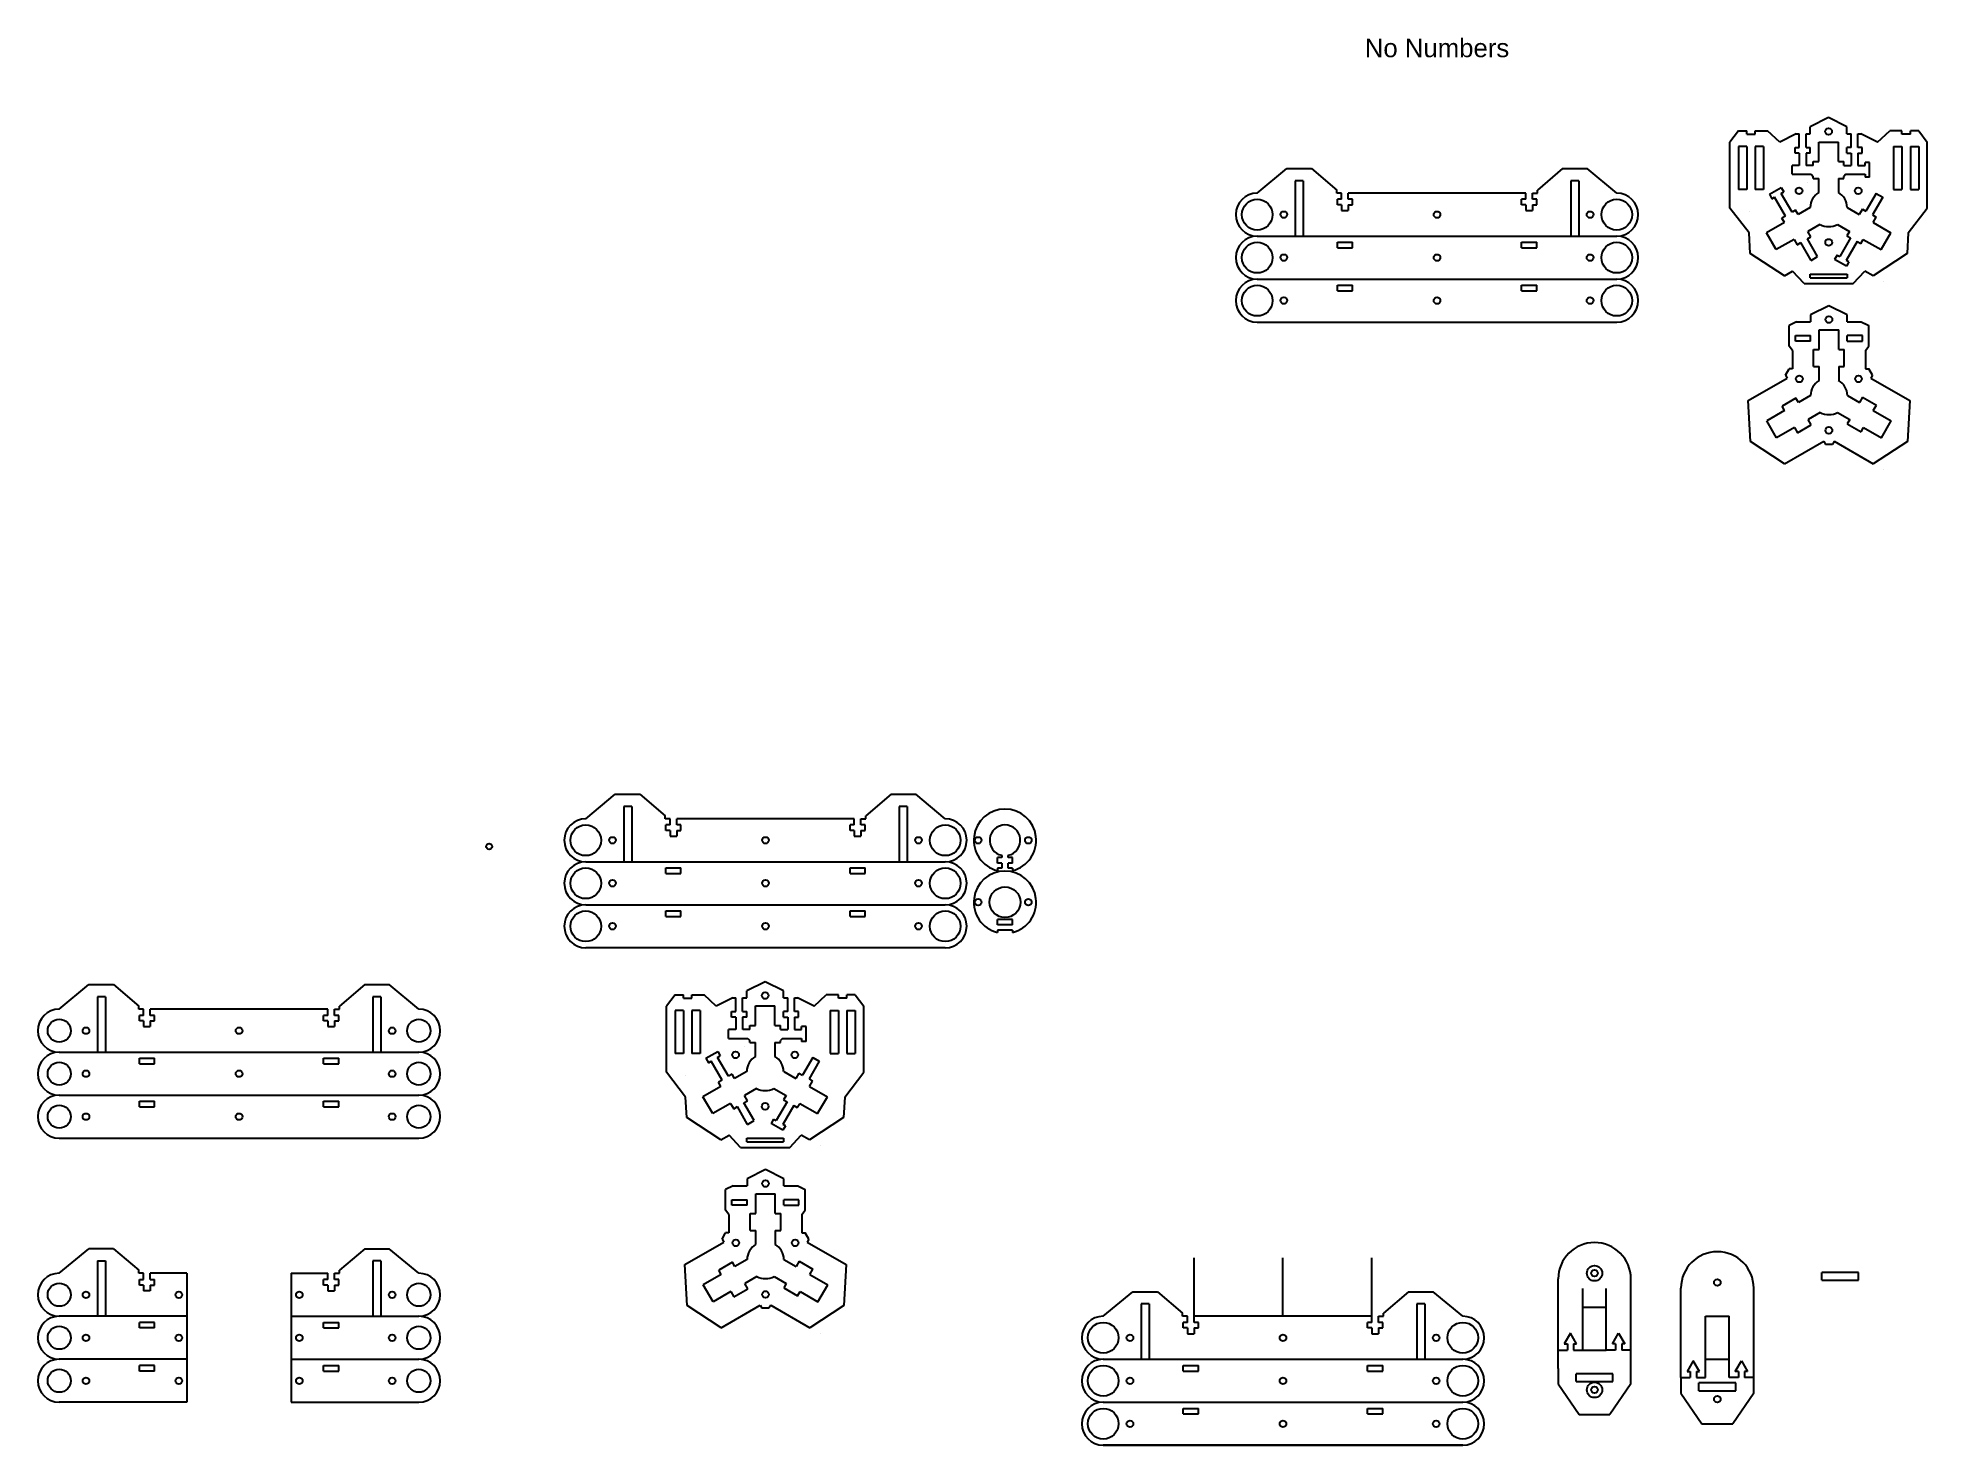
# Model space of a CAD drawing. Header units: inches. Extents: x 79.7 to 110.4, y -0.7 to 22.2.
import ezdxf

# ---------------------------------------------------------------- set-up
doc = ezdxf.new("R2010")
doc.units = ezdxf.units.IN
doc.header["$MEASUREMENT"] = 0
doc.layers.get('0').update_dxf_attribs({"lineweight": 25, "true_color": 0xffffff})
doc.styles.add('textstyle0', font='')
doc.styles.get('textstyle0').set_extended_font_data('Arial')

msp = doc.modelspace()

# ---------------------------------------------------------------- linework, layer by layer
at = {"color": 3, "true_color": 0x00ff00}
for p, q in [((107.344, 20.652), (107.206, 20.469)), ((107.344, 20.652), (107.481, 20.652)), ((107.481, 20.597), (107.481, 20.652)), ((107.481, 20.597), (107.481, 20.652)), ((107.617, 20.597), (107.617, 20.652)), ((107.617, 20.652), (107.816, 20.652)), ((108.015, 20.469), (107.816, 20.652)), ((109.609, 20.469), (109.807, 20.652)), ((110.006, 20.652), (109.807, 20.652)), ((110.006, 20.597), (110.006, 20.652)), ((110.279, 20.652), (110.143, 20.652)), ((110.143, 20.597), (110.143, 20.652)), ((110.143, 20.597), (110.143, 20.652)), ((110.279, 20.652), (110.417, 20.469)), ((107.206, 19.392), (107.206, 20.469)), ((107.481, 20.597), (107.617, 20.597)), ((108.286, 20.605), (108.015, 20.469)), ((108.267, 20.288), (108.267, 20.379)), ((108.267, 20.379), (108.335, 20.379)), ((108.286, 20.605), (108.335, 20.605)), ((108.335, 20.379), (108.335, 20.605)), ((109.288, 20.379), (109.288, 20.605)), ((109.288, 20.605), (109.337, 20.605)), ((109.357, 20.379), (109.288, 20.379)), ((109.609, 20.469), (109.337, 20.605)), ((109.357, 20.288), (109.357, 20.379)), ((110.143, 20.597), (110.006, 20.597)), ((110.417, 19.392), (110.417, 20.469)), ((108.217, 19.945), (108.217, 20.089)), ((108.335, 20.089), (108.217, 20.089)), ((108.335, 20.288), (108.267, 20.288)), ((108.335, 20.288), (108.335, 20.089)), ((109.288, 20.288), (109.357, 20.288)), ((109.288, 20.288), (109.288, 20.089)), ((109.288, 20.089), (109.406, 20.089)), ((109.406, 20.089), (109.406, 20.138)), ((109.478, 20.138), (109.406, 20.138)), ((109.478, 19.896), (109.478, 20.138)), ((107.849, 19.619), (108.04, 19.73)), ((108.04, 19.73), (108.081, 19.659)), ((108.217, 19.945), (108.528, 19.945)), ((108.47, 19.819), (108.47, 19.819)), ((108.528, 19.945), (108.562, 19.911)), ((108.562, 19.877), (108.562, 19.911)), ((108.562, 19.877), (108.652, 19.877)), ((108.652, 19.65), (108.652, 19.877)), ((108.971, 19.877), (109.061, 19.877)), ((108.971, 19.877), (108.971, 19.651)), ((109.095, 19.945), (109.061, 19.911)), ((109.061, 19.877), (109.061, 19.911)), ((109.095, 19.945), (109.406, 19.945)), ((109.406, 19.945), (109.406, 19.896)), ((109.478, 19.896), (109.406, 19.896)), ((107.516, 18.99), (107.206, 19.392)), ((107.849, 19.619), (107.889, 19.548)), ((107.889, 19.548), (107.932, 19.573)), ((108.109, 19.266), (107.932, 19.573)), ((108.038, 19.634), (108.081, 19.659)), ((108.216, 19.327), (108.038, 19.634)), ((108.512, 19.405), (108.315, 19.292)), ((109.113, 19.405), (109.311, 19.291)), ((109.587, 19.634), (109.42, 19.344)), ((109.693, 19.573), (109.526, 19.283)), ((109.587, 19.634), (109.693, 19.573)), ((110.109, 18.99), (110.417, 19.392)), ((107.522, 19.336), (107.522, 19.336)), ((108.091, 19.162), (107.8, 18.994)), ((108.109, 19.266), (108.05, 19.232)), ((108.101, 19.261), (108.05, 19.232)), ((108.091, 19.162), (108.05, 19.232)), ((108.091, 19.162), (108.05, 19.232)), ((108.275, 19.361), (108.216, 19.327)), ((108.315, 19.292), (108.275, 19.361)), ((108.671, 19.129), (108.474, 19.015)), ((108.954, 19.129), (109.151, 19.015)), ((109.361, 19.378), (109.311, 19.291)), ((109.361, 19.378), (109.42, 19.344)), ((109.526, 19.283), (109.585, 19.249)), ((109.535, 19.162), (109.585, 19.249)), ((109.535, 19.162), (109.826, 18.994)), ((100.812, 18.838), (101.058, 18.838)), ((100.812, 18.746), (100.812, 18.838)), ((101.058, 18.746), (101.058, 18.838)), ((103.812, 18.838), (104.058, 18.838)), ((103.812, 18.746), (103.812, 18.838)), ((104.058, 18.746), (104.058, 18.838)), ((107.536, 18.658), (107.516, 18.99)), ((107.959, 18.718), (107.8, 18.994)), ((107.949, 18.735), (107.81, 18.977)), ((108.25, 18.886), (107.959, 18.718)), ((108.25, 18.886), (108.3, 18.799)), ((108.3, 18.799), (108.359, 18.833)), ((108.526, 18.543), (108.359, 18.833)), ((108.466, 18.894), (108.524, 18.928)), ((108.633, 18.605), (108.466, 18.894)), ((108.524, 18.928), (108.474, 19.015)), ((109.17, 18.912), (108.993, 18.605)), ((109.276, 18.85), (109.099, 18.543)), ((109.151, 19.015), (109.111, 18.945)), ((109.111, 18.945), (109.17, 18.912)), ((109.276, 18.85), (109.335, 18.816)), ((109.335, 18.816), (109.376, 18.886)), ((109.376, 18.886), (109.666, 18.718)), ((109.666, 18.718), (109.826, 18.994)), ((110.109, 18.99), (110.089, 18.658)), ((100.812, 18.746), (101.058, 18.746)), ((103.812, 18.746), (104.058, 18.746)), ((108.091, 18.292), (107.536, 18.658)), ((108.526, 18.543), (108.633, 18.605)), ((108.95, 18.629), (108.909, 18.558)), ((109.101, 18.448), (108.909, 18.558)), ((108.95, 18.629), (108.993, 18.605)), ((109.142, 18.519), (109.099, 18.543)), ((109.142, 18.519), (109.101, 18.448)), ((110.089, 18.658), (109.535, 18.292)), ((108.091, 18.292), (108.225, 18.369)), ((108.413, 18.169), (108.225, 18.369)), ((108.413, 18.169), (109.213, 18.169)), ((108.513, 18.259), (108.513, 18.319)), ((108.513, 18.319), (109.113, 18.319)), ((108.513, 18.259), (109.113, 18.259)), ((109.113, 18.319), (109.113, 18.259)), ((109.213, 18.169), (109.4, 18.369)), ((109.535, 18.292), (109.4, 18.369)), ((109.547, 18.285), (109.547, 18.285)), ((109.707, 18.194), (109.707, 18.194)), ((100.812, 18.138), (101.058, 18.138)), ((100.812, 18.046), (100.812, 18.138)), ((100.812, 18.046), (101.058, 18.046)), ((101.058, 18.046), (101.058, 18.138)), ((103.812, 18.138), (104.058, 18.138)), ((103.812, 18.046), (103.812, 18.138)), ((103.812, 18.046), (104.058, 18.046)), ((104.058, 18.046), (104.058, 18.138)), ((108.291, 17.543), (108.168, 17.481)), ((108.291, 17.543), (108.519, 17.543)), ((108.817, 17.806), (108.519, 17.657)), ((108.519, 17.657), (108.519, 17.543)), ((109.115, 17.657), (108.817, 17.806)), ((109.115, 17.543), (109.115, 17.657)), ((109.115, 17.543), (109.343, 17.543)), ((109.342, 17.543), (109.466, 17.481)), ((108.168, 17.148), (108.168, 17.481)), ((109.411, 17.524), (109.411, 17.524)), ((109.466, 17.148), (109.466, 17.481)), ((108.222, 17.077), (108.168, 17.148)), ((108.222, 17.077), (108.222, 16.777)), ((109.411, 17.077), (109.466, 17.148)), ((109.411, 17.077), (109.411, 16.777)), ((107.501, 16.26), (108.138, 16.627)), ((108.109, 16.677), (108.168, 16.777)), ((108.109, 16.677), (108.138, 16.627)), ((108.222, 16.777), (108.168, 16.777)), ((109.411, 16.777), (109.466, 16.777)), ((109.526, 16.676), (109.466, 16.777)), ((109.526, 16.676), (109.497, 16.627)), ((109.497, 16.627), (110.134, 16.26)), ((107.541, 15.596), (107.501, 16.26)), ((107.526, 16.274), (107.526, 16.274)), ((110.134, 16.26), (110.094, 15.596)), ((108.096, 15.23), (107.541, 15.596)), ((108.096, 15.23), (108.732, 15.598)), ((108.732, 15.598), (108.761, 15.548)), ((108.874, 15.548), (108.761, 15.548)), ((108.903, 15.598), (108.874, 15.548)), ((108.903, 15.598), (109.539, 15.23)), ((110.094, 15.596), (109.539, 15.23)), ((109.551, 15.223), (109.551, 15.223)), ((109.551, 15.223), (109.551, 15.223)), ((109.712, 15.132), (109.712, 15.132)), ((89.877, 8.65), (90.123, 8.65)), ((89.877, 8.558), (89.877, 8.65)), ((90.123, 8.558), (90.123, 8.65)), ((92.877, 8.65), (93.123, 8.65)), ((92.877, 8.558), (92.877, 8.65)), ((93.123, 8.558), (93.123, 8.65)), ((89.877, 8.558), (90.123, 8.558)), ((92.877, 8.558), (93.123, 8.558)), ((89.877, 7.95), (90.123, 7.95)), ((89.877, 7.859), (89.877, 7.95)), ((89.877, 7.859), (90.123, 7.859)), ((90.123, 7.859), (90.123, 7.95)), ((92.877, 7.95), (93.123, 7.95)), ((92.877, 7.859), (92.877, 7.95)), ((92.877, 7.859), (93.123, 7.859)), ((93.123, 7.859), (93.123, 7.95)), ((95.523, 7.812), (95.277, 7.812)), ((95.277, 7.721), (95.277, 7.812)), ((95.523, 7.721), (95.277, 7.721)), ((95.523, 7.721), (95.523, 7.812)), ((90.027, 6.583), (89.889, 6.4)), ((90.027, 6.583), (90.163, 6.583)), ((90.163, 6.528), (90.163, 6.583)), ((90.163, 6.528), (90.163, 6.583)), ((90.163, 6.528), (90.3, 6.528)), ((90.3, 6.528), (90.3, 6.583)), ((90.3, 6.583), (90.499, 6.583)), ((90.698, 6.4), (90.499, 6.583)), ((90.969, 6.536), (90.698, 6.4)), ((90.969, 6.536), (91.018, 6.536)), ((91.018, 6.31), (91.018, 6.536)), ((91.971, 6.31), (91.971, 6.536)), ((91.971, 6.536), (92.02, 6.536)), ((92.291, 6.4), (92.02, 6.536)), ((92.291, 6.4), (92.49, 6.583)), ((92.689, 6.583), (92.49, 6.583)), ((92.689, 6.528), (92.689, 6.583)), ((92.825, 6.528), (92.689, 6.528)), ((92.962, 6.583), (92.825, 6.583)), ((92.825, 6.528), (92.825, 6.583)), ((92.825, 6.528), (92.825, 6.583)), ((92.962, 6.583), (93.1, 6.4)), ((89.889, 5.322), (89.889, 6.4)), ((90.949, 6.219), (90.949, 6.31)), ((90.949, 6.31), (91.018, 6.31)), ((91.018, 6.219), (90.949, 6.219)), ((91.018, 6.219), (91.018, 6.02)), ((92.04, 6.31), (91.971, 6.31)), ((91.971, 6.219), (92.04, 6.219)), ((91.971, 6.219), (91.971, 6.02)), ((92.04, 6.219), (92.04, 6.31)), ((93.1, 5.323), (93.1, 6.4)), ((90.9, 5.875), (90.9, 6.02)), ((91.018, 6.02), (90.9, 6.02)), ((90.9, 5.875), (91.211, 5.875)), ((91.211, 5.875), (91.245, 5.841)), ((91.778, 5.875), (91.744, 5.841)), ((91.778, 5.875), (92.089, 5.875)), ((91.971, 6.02), (92.089, 6.02)), ((92.089, 6.02), (92.089, 6.069)), ((92.161, 6.069), (92.089, 6.069)), ((92.089, 5.875), (92.089, 5.826)), ((92.161, 5.826), (92.161, 6.069)), ((81.304, 5.55), (81.551, 5.55)), ((81.304, 5.55), (81.551, 5.55)), ((81.304, 5.458), (81.304, 5.55)), ((81.551, 5.458), (81.551, 5.55)), ((84.304, 5.55), (84.551, 5.55)), ((84.304, 5.458), (84.304, 5.55)), ((84.551, 5.458), (84.551, 5.55)), ((90.531, 5.55), (90.722, 5.66)), ((90.531, 5.55), (90.572, 5.479)), ((90.721, 5.565), (90.763, 5.589)), ((90.898, 5.258), (90.721, 5.565)), ((90.722, 5.66), (90.763, 5.589)), ((91.153, 5.75), (91.153, 5.75)), ((91.245, 5.807), (91.245, 5.841)), ((91.245, 5.807), (91.335, 5.807)), ((91.335, 5.58), (91.335, 5.807)), ((91.654, 5.807), (91.744, 5.807)), ((91.654, 5.807), (91.654, 5.582)), ((91.744, 5.807), (91.744, 5.841)), ((92.161, 5.826), (92.089, 5.826)), ((92.27, 5.565), (92.102, 5.275)), ((92.27, 5.565), (92.376, 5.503)), ((81.304, 5.458), (81.551, 5.458)), ((84.304, 5.458), (84.551, 5.458)), ((90.199, 4.92), (89.889, 5.322)), ((90.204, 5.267), (90.204, 5.267)), ((90.572, 5.479), (90.615, 5.504)), ((90.792, 5.197), (90.615, 5.504)), ((90.957, 5.292), (90.898, 5.258)), ((90.997, 5.222), (90.957, 5.292)), ((91.194, 5.336), (90.997, 5.222)), ((91.796, 5.336), (91.993, 5.222)), ((92.043, 5.309), (91.993, 5.222)), ((92.043, 5.309), (92.102, 5.275)), ((92.376, 5.503), (92.209, 5.214)), ((92.792, 4.92), (93.1, 5.323)), ((90.773, 5.093), (90.482, 4.925)), ((90.642, 4.649), (90.482, 4.925)), ((90.792, 5.197), (90.733, 5.163)), ((90.783, 5.192), (90.733, 5.163)), ((90.773, 5.093), (90.733, 5.163)), ((90.773, 5.093), (90.733, 5.163)), ((91.354, 5.06), (91.157, 4.946)), ((91.207, 4.859), (91.157, 4.946)), ((91.636, 5.06), (91.834, 4.946)), ((91.834, 4.946), (91.794, 4.876)), ((92.209, 5.214), (92.268, 5.18)), ((92.218, 5.093), (92.268, 5.18)), ((92.218, 5.093), (92.508, 4.925)), ((92.349, 4.649), (92.508, 4.925)), ((81.304, 4.85), (81.551, 4.85)), ((81.304, 4.758), (81.304, 4.85)), ((81.304, 4.758), (81.551, 4.758)), ((81.551, 4.758), (81.551, 4.85)), ((84.304, 4.85), (84.551, 4.85)), ((84.304, 4.758), (84.304, 4.85)), ((84.304, 4.758), (84.551, 4.758)), ((84.551, 4.758), (84.551, 4.85)), ((90.219, 4.589), (90.199, 4.92)), ((90.632, 4.666), (90.492, 4.908)), ((90.932, 4.817), (90.642, 4.649)), ((90.932, 4.817), (90.983, 4.73)), ((90.983, 4.73), (91.042, 4.764)), ((91.209, 4.474), (91.042, 4.764)), ((91.148, 4.825), (91.207, 4.859)), ((91.315, 4.536), (91.148, 4.825)), ((91.852, 4.842), (91.675, 4.535)), ((91.959, 4.781), (91.782, 4.474)), ((91.794, 4.876), (91.852, 4.842)), ((91.959, 4.781), (92.018, 4.747)), ((92.018, 4.747), (92.058, 4.816)), ((92.058, 4.816), (92.349, 4.649)), ((92.792, 4.92), (92.772, 4.589)), ((90.773, 4.223), (90.219, 4.589)), ((91.209, 4.474), (91.315, 4.536)), ((91.633, 4.56), (91.592, 4.489)), ((91.783, 4.378), (91.592, 4.489)), ((91.633, 4.56), (91.675, 4.535)), ((91.824, 4.449), (91.782, 4.474)), ((91.824, 4.449), (91.783, 4.378)), ((92.772, 4.589), (92.217, 4.223)), ((90.773, 4.223), (90.907, 4.3)), ((91.095, 4.1), (90.907, 4.3)), ((91.095, 4.1), (91.895, 4.1)), ((91.195, 4.19), (91.195, 4.25)), ((91.195, 4.25), (91.795, 4.25)), ((91.195, 4.19), (91.795, 4.19)), ((91.795, 4.25), (91.795, 4.19)), ((91.895, 4.1), (92.083, 4.3)), ((92.217, 4.223), (92.083, 4.3)), ((92.229, 4.215), (92.229, 4.215)), ((92.389, 4.125), (92.389, 4.125)), ((91.499, 3.737), (91.201, 3.588)), ((91.798, 3.587), (91.499, 3.737)), ((90.974, 3.474), (90.85, 3.412)), ((90.85, 3.079), (90.85, 3.412)), ((90.974, 3.474), (91.201, 3.474)), ((91.201, 3.588), (91.201, 3.474)), ((91.798, 3.474), (91.798, 3.587)), ((91.798, 3.474), (92.025, 3.474)), ((92.025, 3.474), (92.148, 3.412)), ((92.093, 3.455), (92.093, 3.455)), ((92.148, 3.079), (92.148, 3.412)), ((90.905, 3.007), (90.85, 3.079)), ((92.093, 3.007), (92.148, 3.079)), ((90.905, 3.007), (90.905, 2.708)), ((92.093, 3.007), (92.093, 2.708)), ((90.184, 2.191), (90.82, 2.558)), ((90.792, 2.607), (90.85, 2.708)), ((90.792, 2.607), (90.82, 2.558)), ((90.905, 2.708), (90.85, 2.708)), ((92.093, 2.708), (92.148, 2.708)), ((92.208, 2.607), (92.148, 2.708)), ((92.208, 2.607), (92.18, 2.558)), ((92.18, 2.558), (92.816, 2.19)), ((80.62, 2.25), (80.75, 2.25)), ((80.62, 2.25), (80.62, 1.35)), ((80.75, 2.25), (80.75, 1.35)), ((85.235, 2.25), (85.105, 2.25)), ((85.105, 2.25), (85.105, 1.35)), ((85.235, 2.25), (85.235, 1.35)), ((90.224, 1.527), (90.184, 2.191)), ((90.209, 2.205), (90.209, 2.205)), ((92.816, 2.19), (92.776, 1.527)), ((104.808, 0.8), (104.808, 1.8)), ((105.192, 0.8), (105.192, 1.8)), ((81.551, 1.25), (81.304, 1.25)), ((81.304, 1.159), (81.304, 1.25)), ((81.551, 1.159), (81.551, 1.25)), ((84.304, 1.25), (84.551, 1.25)), ((84.304, 1.159), (84.304, 1.25)), ((84.551, 1.159), (84.551, 1.25)), ((90.778, 1.161), (90.224, 1.527)), ((90.778, 1.161), (91.415, 1.528)), ((91.415, 1.528), (91.443, 1.479)), ((91.557, 1.479), (91.443, 1.479)), ((91.586, 1.528), (91.557, 1.479)), ((91.586, 1.528), (92.222, 1.161)), ((92.776, 1.527), (92.222, 1.161)), ((104.808, 1.5), (105.192, 1.5)), ((106.808, 1.35), (107.192, 1.35)), ((106.808, 0.35), (106.808, 1.35)), ((107.192, 0.35), (107.192, 1.35)), ((81.551, 1.159), (81.304, 1.159)), ((84.304, 1.159), (84.551, 1.159)), ((92.234, 1.154), (92.234, 1.154)), ((92.234, 1.154), (92.234, 1.154)), ((92.394, 1.063), (92.394, 1.063)), ((104.608, 1.073), (104.508, 0.9)), ((104.708, 0.9), (104.608, 1.073)), ((105.292, 0.9), (105.392, 1.073)), ((105.392, 1.073), (105.492, 0.9)), ((104.408, 0.8), (104.558, 0.8)), ((104.508, 0.9), (104.558, 0.9)), ((104.558, 0.9), (104.558, 0.8)), ((104.658, 0.9), (104.708, 0.9)), ((104.658, 0.9), (104.658, 0.8)), ((104.658, 0.8), (104.808, 0.8)), ((105.342, 0.8), (105.192, 0.8)), ((105.342, 0.9), (105.292, 0.9)), ((105.342, 0.9), (105.342, 0.8)), ((105.492, 0.9), (105.442, 0.9)), ((105.442, 0.9), (105.442, 0.8)), ((105.592, 0.8), (105.442, 0.8)), ((106.608, 0.623), (106.508, 0.45)), ((106.708, 0.45), (106.608, 0.623)), ((107.292, 0.45), (107.392, 0.623)), ((107.392, 0.623), (107.492, 0.45)), ((81.551, 0.55), (81.304, 0.55)), ((81.304, 0.458), (81.304, 0.55)), ((81.551, 0.458), (81.304, 0.458)), ((81.551, 0.458), (81.551, 0.55)), ((84.304, 0.55), (84.551, 0.55)), ((84.304, 0.458), (84.304, 0.55)), ((84.304, 0.458), (84.551, 0.458)), ((84.551, 0.458), (84.551, 0.55)), ((98.304, 0.55), (98.551, 0.55)), ((98.304, 0.458), (98.304, 0.55)), ((98.304, 0.458), (98.551, 0.458)), ((98.551, 0.458), (98.551, 0.55)), ((101.304, 0.55), (101.551, 0.55)), ((101.304, 0.458), (101.304, 0.55)), ((101.304, 0.458), (101.551, 0.458)), ((101.551, 0.458), (101.551, 0.55)), ((106.408, 0.35), (106.558, 0.35)), ((106.508, 0.45), (106.558, 0.45)), ((106.558, 0.45), (106.558, 0.35)), ((106.658, 0.45), (106.708, 0.45)), ((106.658, 0.45), (106.658, 0.35)), ((106.658, 0.35), (106.808, 0.35)), ((107.342, 0.35), (107.192, 0.35)), ((107.342, 0.45), (107.292, 0.45)), ((107.342, 0.45), (107.342, 0.35)), ((107.492, 0.45), (107.442, 0.45)), ((107.442, 0.45), (107.442, 0.35)), ((107.592, 0.35), (107.442, 0.35)), ((98.304, -0.15), (98.551, -0.15)), ((98.304, -0.241), (98.304, -0.15)), ((98.304, -0.241), (98.551, -0.241)), ((98.551, -0.241), (98.551, -0.15)), ((101.304, -0.15), (101.551, -0.15)), ((101.304, -0.241), (101.304, -0.15)), ((101.304, -0.241), (101.551, -0.241)), ((101.551, -0.241), (101.551, -0.15))]:
    msp.add_line(p, q, dxfattribs=at)
at = {"color": 1, "true_color": 0xff0000}
for p, q in [((108.812, 20.868), (108.514, 20.718)), ((108.514, 20.605), (108.514, 20.718)), ((109.11, 20.718), (108.812, 20.868)), ((109.11, 20.605), (109.11, 20.718)), ((108.444, 20.379), (108.444, 20.605)), ((108.444, 20.605), (108.514, 20.605)), ((108.444, 20.379), (108.513, 20.379)), ((108.513, 20.288), (108.513, 20.379)), ((108.652, 20.471), (108.971, 20.471)), ((108.652, 20.156), (108.652, 20.471)), ((108.971, 20.156), (108.971, 20.471)), ((109.11, 20.605), (109.179, 20.605)), ((109.11, 20.288), (109.11, 20.379)), ((109.179, 20.379), (109.11, 20.379)), ((109.179, 20.379), (109.179, 20.605)), ((108.513, 20.288), (108.444, 20.288)), ((108.444, 20.288), (108.444, 20.089)), ((108.562, 20.089), (108.446, 20.089)), ((108.562, 20.089), (108.562, 20.156)), ((108.562, 20.156), (108.652, 20.156)), ((108.971, 20.156), (109.061, 20.156)), ((109.061, 20.089), (109.061, 20.156)), ((109.061, 20.089), (109.179, 20.089)), ((109.11, 20.288), (109.179, 20.288)), ((109.179, 20.288), (109.179, 20.089)), ((108.657, 17.41), (108.976, 17.41)), ((108.657, 17.094), (108.657, 17.41)), ((108.976, 17.094), (108.976, 17.41)), ((108.567, 17.028), (108.567, 17.094)), ((108.567, 16.815), (108.567, 17.094)), ((108.567, 17.094), (108.657, 17.094)), ((108.976, 17.094), (109.066, 17.094)), ((109.066, 16.815), (109.066, 17.094)), ((108.567, 16.815), (108.657, 16.815)), ((108.657, 16.588), (108.657, 16.815)), ((108.976, 16.815), (109.066, 16.815)), ((108.976, 16.815), (108.976, 16.59)), ((108.517, 16.344), (108.32, 16.23)), ((109.118, 16.344), (109.315, 16.23)), ((109.366, 16.317), (109.315, 16.23)), ((109.366, 16.317), (109.59, 16.187)), ((108.095, 16.1), (107.805, 15.933)), ((108.279, 16.3), (108.055, 16.17)), ((108.095, 16.1), (108.055, 16.17)), ((108.095, 16.1), (108.055, 16.17)), ((108.32, 16.23), (108.279, 16.3)), ((108.676, 16.068), (108.479, 15.954)), ((108.959, 16.068), (109.156, 15.954)), ((109.54, 16.1), (109.59, 16.187)), ((109.54, 16.1), (109.83, 15.932)), ((107.964, 15.656), (107.805, 15.933)), ((108.255, 15.824), (107.964, 15.656)), ((108.255, 15.824), (108.305, 15.737)), ((108.305, 15.737), (108.529, 15.867)), ((108.529, 15.867), (108.479, 15.954)), ((109.156, 15.954), (109.116, 15.884)), ((109.116, 15.884), (109.34, 15.754)), ((109.34, 15.754), (109.38, 15.824)), ((109.38, 15.824), (109.671, 15.656)), ((109.671, 15.656), (109.83, 15.932)), ((91.494, 6.798), (91.196, 6.649)), ((91.793, 6.649), (91.494, 6.798)), ((91.127, 6.31), (91.127, 6.536)), ((91.127, 6.536), (91.196, 6.536)), ((91.196, 6.536), (91.196, 6.649)), ((91.793, 6.536), (91.793, 6.649)), ((91.793, 6.536), (91.862, 6.536)), ((91.862, 6.31), (91.862, 6.536)), ((91.127, 6.31), (91.196, 6.31)), ((91.196, 6.219), (91.127, 6.219)), ((91.127, 6.219), (91.127, 6.02)), ((91.196, 6.219), (91.196, 6.31)), ((91.335, 6.402), (91.654, 6.402)), ((91.335, 6.086), (91.335, 6.402)), ((91.654, 6.086), (91.654, 6.402)), ((91.793, 6.219), (91.793, 6.31)), ((91.862, 6.31), (91.793, 6.31)), ((91.793, 6.219), (91.862, 6.219)), ((91.862, 6.219), (91.862, 6.02)), ((91.245, 6.02), (91.129, 6.02)), ((91.245, 6.02), (91.245, 6.086)), ((91.245, 6.086), (91.335, 6.086)), ((91.654, 6.086), (91.744, 6.086)), ((91.744, 6.02), (91.744, 6.086)), ((91.744, 6.02), (91.862, 6.02)), ((91.34, 3.341), (91.659, 3.341)), ((91.34, 3.025), (91.34, 3.341)), ((91.659, 3.025), (91.659, 3.341)), ((91.25, 2.958), (91.25, 3.025)), ((91.25, 2.746), (91.25, 3.025)), ((91.25, 3.025), (91.34, 3.025)), ((91.659, 3.025), (91.749, 3.025)), ((91.749, 2.746), (91.749, 3.025)), ((91.25, 2.746), (91.34, 2.746)), ((91.34, 2.519), (91.34, 2.746)), ((91.659, 2.746), (91.749, 2.746)), ((91.659, 2.746), (91.659, 2.52)), ((90.962, 2.23), (90.738, 2.101)), ((91.002, 2.161), (90.962, 2.23)), ((91.199, 2.274), (91.002, 2.161)), ((91.801, 2.274), (91.998, 2.161)), ((92.048, 2.247), (91.998, 2.161)), ((92.048, 2.247), (92.272, 2.118)), ((90.778, 2.031), (90.487, 1.863)), ((90.646, 1.587), (90.487, 1.863)), ((90.778, 2.031), (90.738, 2.101)), ((90.778, 2.031), (90.738, 2.101)), ((91.359, 1.998), (91.162, 1.885)), ((91.212, 1.798), (91.162, 1.885)), ((91.641, 1.998), (91.839, 1.884)), ((91.839, 1.884), (91.798, 1.815)), ((92.222, 2.031), (92.272, 2.118)), ((92.222, 2.031), (92.513, 1.863)), ((92.354, 1.587), (92.513, 1.863)), ((90.937, 1.755), (90.646, 1.587)), ((90.937, 1.755), (90.987, 1.668)), ((90.987, 1.668), (91.212, 1.798)), ((91.798, 1.815), (92.023, 1.685)), ((92.023, 1.685), (92.063, 1.755)), ((92.063, 1.755), (92.354, 1.587)), ((104.808, 0.8), (105.192, 0.8)), ((106.808, 0.65), (107.192, 0.65)), ((104.7, 0.286), (104.7, 0.414)), ((105.3, 0.414), (104.7, 0.414)), ((105.3, 0.286), (105.3, 0.414)), ((104.7, 0.286), (105.3, 0.286)), ((106.7, 0.136), (106.7, 0.264)), ((107.3, 0.264), (106.7, 0.264)), ((106.7, 0.136), (107.3, 0.136)), ((107.3, 0.136), (107.3, 0.264))]:
    msp.add_line(p, q, dxfattribs=at)
at = {"color": 6, "true_color": 0xff00ff}
for p, q in [((107.481, 20.397), (107.344, 20.397)), ((107.344, 20.397), (107.344, 19.697)), ((107.481, 20.397), (107.481, 19.697)), ((107.754, 20.397), (107.617, 20.397)), ((107.617, 20.397), (107.617, 19.697)), ((107.754, 20.397), (107.754, 19.697)), ((109.87, 20.397), (109.87, 19.697)), ((109.87, 20.397), (110.006, 20.397)), ((110.006, 20.397), (110.006, 19.697)), ((110.143, 20.397), (110.279, 20.397)), ((110.143, 20.397), (110.143, 19.697)), ((110.143, 20.397), (110.143, 19.697)), ((110.143, 20.397), (110.143, 19.697)), ((110.279, 20.397), (110.279, 19.697)), ((100.257, 19.838), (100.127, 19.838)), ((100.127, 19.838), (100.127, 18.938)), ((100.257, 19.838), (100.257, 18.938)), ((104.742, 19.838), (104.612, 19.838)), ((104.612, 19.838), (104.612, 18.938)), ((104.742, 19.838), (104.742, 18.938)), ((107.481, 19.697), (107.344, 19.697)), ((107.754, 19.697), (107.617, 19.697)), ((109.87, 19.697), (110.006, 19.697)), ((110.143, 19.697), (110.279, 19.697)), ((108.271, 17.226), (108.271, 17.318)), ((108.271, 17.318), (108.518, 17.318)), ((108.518, 17.226), (108.518, 17.318)), ((109.115, 17.226), (109.115, 17.318)), ((109.362, 17.318), (109.115, 17.318)), ((109.362, 17.226), (109.362, 17.318)), ((108.518, 17.226), (108.271, 17.226)), ((109.115, 17.226), (109.362, 17.226)), ((89.323, 9.65), (89.193, 9.65)), ((89.193, 9.65), (89.193, 8.75)), ((89.323, 9.65), (89.323, 8.75)), ((93.807, 9.65), (93.677, 9.65)), ((93.677, 9.65), (93.677, 8.75)), ((93.807, 9.65), (93.807, 8.75)), ((80.75, 6.55), (80.62, 6.55)), ((80.62, 6.55), (80.62, 5.65)), ((80.75, 6.55), (80.75, 5.65)), ((85.235, 6.55), (85.105, 6.55)), ((85.105, 6.55), (85.105, 5.65)), ((85.235, 6.55), (85.235, 5.65)), ((90.163, 6.328), (90.027, 6.328)), ((90.027, 6.328), (90.027, 5.628)), ((90.163, 6.328), (90.163, 5.628)), ((90.437, 6.328), (90.3, 6.328)), ((90.3, 6.328), (90.3, 5.628)), ((90.437, 6.328), (90.437, 5.628)), ((92.552, 6.328), (92.689, 6.328)), ((92.552, 6.328), (92.552, 5.628)), ((92.689, 6.328), (92.689, 5.628)), ((92.825, 6.328), (92.962, 6.328)), ((92.825, 6.328), (92.825, 5.628)), ((92.825, 6.328), (92.825, 5.628)), ((92.825, 6.328), (92.825, 5.628)), ((92.962, 6.328), (92.962, 5.628)), ((90.163, 5.628), (90.027, 5.628)), ((90.437, 5.628), (90.3, 5.628)), ((92.552, 5.628), (92.689, 5.628)), ((92.825, 5.628), (92.962, 5.628)), ((90.954, 3.157), (90.954, 3.248)), ((90.954, 3.248), (91.2, 3.248)), ((91.2, 3.157), (90.954, 3.157)), ((91.2, 3.157), (91.2, 3.248)), ((91.798, 3.157), (91.798, 3.248)), ((92.044, 3.248), (91.798, 3.248)), ((91.798, 3.157), (92.044, 3.157)), ((92.044, 3.157), (92.044, 3.248)), ((97.75, 1.55), (97.62, 1.55)), ((97.62, 1.55), (97.62, 0.65)), ((97.75, 1.55), (97.75, 0.65)), ((102.235, 1.55), (102.105, 1.55)), ((102.105, 1.55), (102.105, 0.65)), ((102.235, 1.55), (102.235, 0.65))]:
    msp.add_line(p, q, dxfattribs=at)
for p, q in [((99.507, 19.638), (99.989, 20.038)), ((99.989, 20.038), (100.389, 20.038)), ((100.389, 20.038), (100.801, 19.688)), ((104.481, 20.038), (104.069, 19.688)), ((104.481, 20.038), (104.881, 20.038)), ((105.362, 19.638), (104.881, 20.038)), ((100.801, 19.638), (100.801, 19.688)), ((100.881, 19.638), (100.801, 19.638)), ((100.812, 19.446), (100.812, 19.538)), ((100.881, 19.538), (100.812, 19.538)), ((100.881, 19.446), (100.812, 19.446)), ((100.881, 19.538), (100.881, 19.638)), ((100.881, 19.446), (100.881, 19.354)), ((103.881, 19.638), (100.989, 19.638)), ((100.989, 19.538), (100.989, 19.638)), ((101.058, 19.538), (100.989, 19.538)), ((100.989, 19.446), (100.989, 19.354)), ((100.989, 19.446), (101.058, 19.446)), ((101.058, 19.446), (101.058, 19.538)), ((103.812, 19.446), (103.812, 19.538)), ((103.881, 19.538), (103.812, 19.538)), ((103.881, 19.446), (103.812, 19.446)), ((103.881, 19.538), (103.881, 19.638)), ((103.881, 19.446), (103.881, 19.354)), ((103.989, 19.638), (104.069, 19.638)), ((103.989, 19.538), (103.989, 19.638)), ((104.058, 19.538), (103.989, 19.538)), ((103.989, 19.446), (103.989, 19.354)), ((103.989, 19.446), (104.058, 19.446)), ((104.058, 19.446), (104.058, 19.538)), ((104.069, 19.638), (104.069, 19.688)), ((100.881, 19.354), (100.989, 19.354)), ((103.881, 19.354), (103.989, 19.354)), ((99.507, 18.938), (105.362, 18.938)), ((99.507, 18.938), (105.362, 18.938)), ((99.507, 18.238), (105.362, 18.238)), ((99.507, 18.238), (105.362, 18.238)), ((99.507, 17.538), (105.362, 17.538)), ((88.573, 9.45), (89.054, 9.85)), ((89.054, 9.85), (89.454, 9.85)), ((89.454, 9.85), (89.866, 9.5)), ((93.546, 9.85), (93.134, 9.5)), ((93.546, 9.85), (93.946, 9.85)), ((94.427, 9.45), (93.946, 9.85)), ((89.866, 9.45), (89.866, 9.5)), ((89.946, 9.45), (89.866, 9.45)), ((89.877, 9.258), (89.877, 9.35)), ((89.946, 9.35), (89.877, 9.35)), ((89.946, 9.258), (89.877, 9.258)), ((89.946, 9.35), (89.946, 9.45)), ((89.946, 9.258), (89.946, 9.166)), ((92.946, 9.45), (90.054, 9.45)), ((90.054, 9.35), (90.054, 9.45)), ((90.123, 9.35), (90.054, 9.35)), ((90.054, 9.258), (90.054, 9.166)), ((90.054, 9.258), (90.123, 9.258)), ((90.123, 9.258), (90.123, 9.35)), ((92.877, 9.258), (92.877, 9.35)), ((92.946, 9.35), (92.877, 9.35)), ((92.946, 9.258), (92.877, 9.258)), ((92.946, 9.35), (92.946, 9.45)), ((92.946, 9.258), (92.946, 9.166)), ((93.054, 9.45), (93.134, 9.45)), ((93.054, 9.35), (93.054, 9.45)), ((93.123, 9.35), (93.054, 9.35)), ((93.054, 9.258), (93.054, 9.166)), ((93.054, 9.258), (93.123, 9.258)), ((93.123, 9.258), (93.123, 9.35)), ((93.134, 9.45), (93.134, 9.5)), ((89.946, 9.166), (90.054, 9.166)), ((92.946, 9.166), (93.054, 9.166)), ((88.573, 8.75), (94.427, 8.75)), ((88.573, 8.75), (94.427, 8.75)), ((88.573, 8.05), (94.427, 8.05)), ((88.573, 8.05), (94.427, 8.05)), ((94.427, 7.35), (88.573, 7.35)), ((80, 6.35), (80.482, 6.75)), ((80.482, 6.75), (80.882, 6.75)), ((80.882, 6.75), (81.293, 6.4)), ((84.973, 6.75), (84.562, 6.4)), ((84.973, 6.75), (85.373, 6.75)), ((85.855, 6.35), (85.373, 6.75)), ((81.293, 6.35), (81.293, 6.4)), ((81.374, 6.35), (81.293, 6.35)), ((81.304, 6.158), (81.304, 6.25)), ((81.374, 6.25), (81.304, 6.25)), ((81.374, 6.158), (81.304, 6.158)), ((81.374, 6.25), (81.374, 6.35)), ((81.374, 6.158), (81.374, 6.066)), ((84.374, 6.35), (81.481, 6.35)), ((81.481, 6.25), (81.481, 6.35)), ((81.551, 6.25), (81.481, 6.25)), ((81.481, 6.158), (81.481, 6.066)), ((81.481, 6.158), (81.551, 6.158)), ((81.551, 6.158), (81.551, 6.25)), ((84.304, 6.158), (84.304, 6.25)), ((84.374, 6.25), (84.304, 6.25)), ((84.374, 6.158), (84.304, 6.158)), ((84.374, 6.25), (84.374, 6.35)), ((84.374, 6.158), (84.374, 6.066)), ((84.481, 6.35), (84.562, 6.35)), ((84.481, 6.25), (84.481, 6.35)), ((84.551, 6.25), (84.481, 6.25)), ((84.481, 6.158), (84.481, 6.066)), ((84.481, 6.158), (84.551, 6.158)), ((84.551, 6.158), (84.551, 6.25)), ((84.562, 6.35), (84.562, 6.4)), ((81.374, 6.066), (81.481, 6.066)), ((84.374, 6.066), (84.481, 6.066)), ((80, 5.65), (85.855, 5.65)), ((80, 5.65), (85.855, 5.65)), ((80, 4.95), (85.855, 4.95)), ((80, 4.95), (85.855, 4.95)), ((80, 4.25), (85.855, 4.25)), ((80, 2.05), (80.482, 2.45)), ((80.882, 2.45), (80.482, 2.45)), ((80.882, 2.45), (81.293, 2.1)), ((84.973, 2.45), (84.562, 2.1)), ((84.973, 2.45), (85.373, 2.45)), ((85.855, 2.05), (85.373, 2.45)), ((98.481, 1.35), (98.481, 2.3)), ((99.927, 1.35), (99.927, 2.3)), ((101.374, 1.35), (101.374, 2.3)), ((81.293, 2.05), (81.293, 2.1)), ((81.374, 2.05), (81.293, 2.05)), ((81.304, 1.858), (81.304, 1.95)), ((81.304, 1.95), (81.374, 1.95)), ((81.374, 1.858), (81.304, 1.858)), ((81.374, 1.95), (81.374, 2.05)), ((81.374, 1.858), (81.374, 1.766)), ((81.481, 1.95), (81.481, 2.05)), ((82.077, 2.05), (81.481, 2.05)), ((81.481, 1.95), (81.551, 1.95)), ((81.481, 1.858), (81.551, 1.858)), ((81.481, 1.858), (81.481, 1.766)), ((81.551, 1.858), (81.551, 1.95)), ((82.077, 2.05), (82.077, -0.05)), ((83.777, 2.05), (84.374, 2.05)), ((83.777, 2.05), (83.777, -0.05)), ((84.304, 1.858), (84.304, 1.95)), ((84.374, 1.95), (84.304, 1.95)), ((84.374, 1.858), (84.304, 1.858)), ((84.374, 1.95), (84.374, 2.05)), ((84.374, 1.858), (84.374, 1.766)), ((84.481, 2.05), (84.562, 2.05)), ((84.481, 1.95), (84.481, 2.05)), ((84.551, 1.95), (84.481, 1.95)), ((84.481, 1.858), (84.481, 1.766)), ((84.481, 1.858), (84.551, 1.858)), ((84.551, 1.858), (84.551, 1.95)), ((84.562, 2.05), (84.562, 2.1)), ((104.408, 0.5), (104.408, 1.958)), ((105.592, 0.25), (105.592, 1.958)), ((108.7, 1.936), (108.7, 2.064)), ((109.3, 2.064), (108.7, 2.064)), ((108.7, 1.936), (109.3, 1.936)), ((109.3, 1.936), (109.3, 2.064)), ((81.481, 1.766), (81.374, 1.766)), ((84.374, 1.766), (84.481, 1.766)), ((97, 1.35), (97.482, 1.75)), ((97.482, 1.75), (97.882, 1.75)), ((97.882, 1.75), (98.293, 1.4)), ((101.973, 1.75), (101.562, 1.4)), ((101.973, 1.75), (102.373, 1.75)), ((102.855, 1.35), (102.373, 1.75)), ((106.408, 0.35), (106.408, 1.808)), ((107.592, 0.1), (107.592, 1.808)), ((82.077, 1.35), (80, 1.35)), ((83.777, 1.35), (85.855, 1.35)), ((98.293, 1.35), (98.293, 1.4)), ((98.374, 1.35), (98.293, 1.35)), ((98.304, 1.159), (98.304, 1.25)), ((98.374, 1.25), (98.304, 1.25)), ((98.374, 1.25), (98.374, 1.35)), ((101.374, 1.35), (98.481, 1.35)), ((98.481, 1.25), (98.481, 1.35)), ((98.551, 1.25), (98.481, 1.25)), ((98.551, 1.159), (98.551, 1.25)), ((101.304, 1.159), (101.304, 1.25)), ((101.374, 1.25), (101.304, 1.25)), ((101.374, 1.25), (101.374, 1.35)), ((101.481, 1.35), (101.562, 1.35)), ((101.481, 1.25), (101.481, 1.35)), ((101.551, 1.25), (101.481, 1.25)), ((101.551, 1.159), (101.551, 1.25)), ((101.562, 1.35), (101.562, 1.4)), ((98.374, 1.159), (98.304, 1.159)), ((98.374, 1.159), (98.374, 1.066)), ((98.374, 1.066), (98.481, 1.066)), ((98.481, 1.159), (98.481, 1.066)), ((98.481, 1.159), (98.551, 1.159)), ((101.374, 1.159), (101.304, 1.159)), ((101.374, 1.159), (101.374, 1.066)), ((101.374, 1.066), (101.481, 1.066)), ((101.481, 1.159), (101.481, 1.066)), ((101.481, 1.159), (101.551, 1.159)), ((82.077, 0.65), (80, 0.65)), ((83.777, 0.65), (85.855, 0.65)), ((97, 0.65), (102.855, 0.65)), ((97, 0.65), (102.855, 0.65)), ((104.408, 0.5), (104.408, 0.25)), ((106.408, 0.35), (106.408, 0.1)), ((104.408, 0.25), (104.75, -0.25)), ((105.592, 0.25), (105.25, -0.25)), ((106.408, 0.1), (106.75, -0.4)), ((107.592, 0.1), (107.25, -0.4)), ((82.077, -0.05), (80, -0.05)), ((83.777, -0.05), (85.855, -0.05)), ((97, -0.05), (102.855, -0.05)), ((97, -0.05), (102.855, -0.05)), ((104.75, -0.25), (105.25, -0.25)), ((106.75, -0.4), (107.25, -0.4)), ((102.855, -0.75), (97, -0.75)), ((97, -0.75), (102.855, -0.75))]:
    msp.add_line(p, q)
at = {"color": 7, "true_color": 0x000000}
for p, q in [((95.346, 8.82), (95.277, 8.82)), ((95.277, 8.728), (95.277, 8.82)), ((95.346, 8.728), (95.277, 8.728)), ((95.277, 8.645), (95.277, 8.608)), ((95.346, 8.645), (95.277, 8.645)), ((95.346, 8.855), (95.346, 8.82)), ((95.346, 8.728), (95.346, 8.645)), ((95.454, 8.82), (95.454, 8.855)), ((95.523, 8.82), (95.454, 8.82)), ((95.523, 8.728), (95.454, 8.728)), ((95.454, 8.645), (95.454, 8.728)), ((95.523, 8.645), (95.454, 8.645)), ((95.523, 8.728), (95.523, 8.82)), ((95.523, 8.645), (95.523, 8.608)), ((95.277, 7.638), (95.277, 7.6)), ((95.523, 7.638), (95.277, 7.638)), ((95.523, 7.638), (95.523, 7.6))]:
    msp.add_line(p, q, dxfattribs=at)
at = {"color": 6, "true_color": 0xff00ff}
for centre in [(108.812, 20.641), (108.33, 19.675), (109.295, 19.675), (108.813, 18.837), (108.817, 17.579), (108.335, 16.613), (109.299, 16.613), (108.817, 15.776), (91.494, 6.571), (91.013, 5.605), (91.977, 5.605), (91.495, 4.768), (91.499, 3.51), (91.018, 2.544), (91.982, 2.544), (91.5, 1.706)]:
    msp.add_circle(centre, 0.0545, dxfattribs=at)
at = {"color": 3, "true_color": 0x00ff00}
for centre, radius in [((99.507, 19.288), 0.25), ((105.362, 19.288), 0.25), ((99.942, 19.288), 0.0539), ((102.435, 19.288), 0.0539), ((104.927, 19.288), 0.0539), ((99.507, 18.588), 0.25), ((105.362, 18.588), 0.25), ((99.942, 18.588), 0.0539), ((102.435, 18.588), 0.0539), ((104.927, 18.588), 0.0539), ((99.507, 17.888), 0.25), ((99.942, 17.888), 0.0539), ((102.435, 17.888), 0.0539), ((104.927, 17.888), 0.0539), ((105.362, 17.888), 0.25), ((88.573, 9.1), 0.25), ((94.427, 9.1), 0.25), ((87, 9), 0.0491), ((89.008, 9.1), 0.0539), ((91.5, 9.1), 0.0539), ((93.992, 9.1), 0.0539), ((94.965, 9.1), 0.0539), ((95.78, 9.1), 0.0539), ((88.573, 8.4), 0.25), ((94.427, 8.4), 0.25), ((89.008, 8.4), 0.0539), ((91.5, 8.4), 0.0539), ((93.992, 8.4), 0.0539), ((95.4, 8.092), 0.25), ((94.965, 8.092), 0.0539), ((95.78, 8.092), 0.0539), ((88.573, 7.7), 0.25), ((89.008, 7.7), 0.0539), ((91.5, 7.7), 0.0539), ((93.992, 7.7), 0.0539), ((94.427, 7.7), 0.25), ((80.435, 6), 0.0539), ((82.927, 6), 0.0539), ((85.42, 6), 0.0539), ((80.435, 5.3), 0.0539), ((82.927, 5.3), 0.0539), ((85.42, 5.3), 0.0539), ((80.435, 4.6), 0.0539), ((82.927, 4.6), 0.0539), ((85.42, 4.6), 0.0539), ((105, 2.05), 0.125), ((80, 1.7), 0.188), ((85.855, 1.7), 0.188), ((80.435, 1.7), 0.0539), ((81.946, 1.7), 0.0539), ((83.909, 1.7), 0.0539), ((85.42, 1.7), 0.0539), ((97, 1), 0.25), ((102.855, 1), 0.25), ((80, 1), 0.188), ((80.435, 1), 0.0539), ((81.946, 1), 0.0539), ((83.909, 1), 0.0539), ((85.42, 1), 0.0539), ((85.855, 1), 0.188), ((97.435, 1), 0.0539), ((99.927, 1), 0.0539), ((102.42, 1), 0.0539), ((80, 0.3), 0.188), ((80.435, 0.3), 0.0539), ((81.946, 0.3), 0.0539), ((83.909, 0.3), 0.0539), ((85.42, 0.3), 0.0539), ((85.855, 0.3), 0.188), ((97, 0.3), 0.25), ((97.435, 0.3), 0.0539), ((99.927, 0.3), 0.0539), ((102.42, 0.3), 0.0539), ((102.855, 0.3), 0.25), ((105, 0.15), 0.125), ((97, -0.4), 0.25), ((102.855, -0.4), 0.25), ((97.435, -0.4), 0.0539), ((99.927, -0.4), 0.0539), ((102.42, -0.4), 0.0539)]:
    msp.add_circle(centre, radius, dxfattribs=at)
for centre in [(80, 6), (85.855, 6), (80, 5.3), (85.855, 5.3), (80, 4.6), (85.855, 4.6)]:
    msp.add_circle(centre, 0.188)
at = {"color": 1, "true_color": 0xff0000}
for centre in [(105, 2.05), (107, 1.9), (105, 0.15), (107, 0)]:
    msp.add_circle(centre, 0.0539, dxfattribs=at)
for centre, radius, start, end in [((99.507, 19.288), 0.35, 90, 270), ((105.362, 19.288), 0.35, 270, 90), ((99.507, 18.588), 0.35, 90, 270), ((105.362, 18.588), 0.35, 270, 90), ((99.507, 17.888), 0.35, 90, 270), ((105.362, 17.888), 0.35, 270, 90), ((88.573, 9.1), 0.35, 90, 270), ((94.427, 9.1), 0.35, 270, 90), ((88.573, 8.4), 0.35, 90, 270), ((94.427, 8.4), 0.35, 270, 90), ((88.573, 7.7), 0.35, 90, 270), ((94.427, 7.7), 0.35, 270, 90), ((80, 6), 0.35, 90, 270), ((85.855, 6), 0.35, 270, 90), ((80, 5.3), 0.35, 90, 270), ((85.855, 5.3), 0.35, 270, 90), ((80, 4.6), 0.35, 90, 270), ((85.855, 4.6), 0.35, 270, 90), ((105, 1.958), 0.592, 0, 180), ((107, 1.808), 0.592, 0, 180), ((80, 1.7), 0.35, 90, 270), ((85.855, 1.7), 0.35, 270, 90), ((80, 1), 0.35, 90, 270), ((85.855, 1), 0.35, 270, 90), ((97, 1), 0.35, 90, 270), ((102.855, 1), 0.35, 270, 90), ((80, 0.3), 0.35, 90, 270), ((85.855, 0.3), 0.35, 270, 90), ((97, 0.3), 0.35, 90, 270), ((102.855, 0.3), 0.35, 270, 90), ((97, -0.4), 0.35, 90, 270), ((102.855, -0.4), 0.35, 270, 90)]:
    msp.add_arc(centre, radius, start, end)
at = {"color": 3, "true_color": 0x00ff00}
for centre, start, end in [((108.813, 19.395), 122.1565, 178.0105), ((108.813, 19.395), 1.9895, 58.2466), ((108.813, 19.395), 241.9895, 298.0105), ((91.495, 5.326), 122.1565, 178.0105), ((91.495, 5.326), 1.9895, 58.2466), ((91.495, 5.326), 241.9895, 298.0105)]:
    msp.add_arc(centre, 0.301, start, end, dxfattribs=at)
at = {"color": 1, "true_color": 0xff0000}
for centre, start, end in [((108.817, 16.333), 122.1565, 178.0105), ((108.817, 16.333), 1.9895, 58.2466), ((108.817, 16.333), 241.9895, 298.0105), ((91.5, 2.264), 122.1565, 178.0105), ((91.5, 2.264), 1.9895, 58.2466), ((91.5, 2.264), 241.9895, 298.0105)]:
    msp.add_arc(centre, 0.301, start, end, dxfattribs=at)
at = {"color": 7, "true_color": 0x000000}
for centre, radius, start, end in [((95.4, 9.1), 0.508, 284.0571, 255.9429), ((95.4, 9.1), 0.25, 282.4195, 257.5805), ((95.4, 8.092), 0.508, 284.0571, 255.9429)]:
    msp.add_arc(centre, radius, start, end, dxfattribs=at)

# ---------------------------------------------------------------- texts
at = {"insert": (102.435, 22), "char_height": 0.3, "attachment_point": 5, "style": 'textstyle0'}
msp.add_mtext('No Numbers', dxfattribs=at)

doc.saveas('drawing.dxf')
